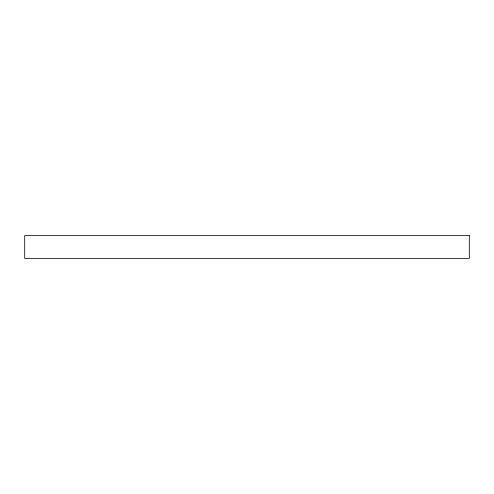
<?xml version="1.0" encoding="UTF-8"?>
<svg xmlns="http://www.w3.org/2000/svg" width="494" height="494" viewBox="0 0 494 494"><rect width="100%" height="100%" fill="white"/><g stroke="black" fill="none" stroke-linecap="round" stroke-linejoin="round"><path stroke-width="0.74" d="M469.3 235.576L24.7 235.576L24.7 258.424L469.3 258.424L469.3 235.576"/></g></svg>
